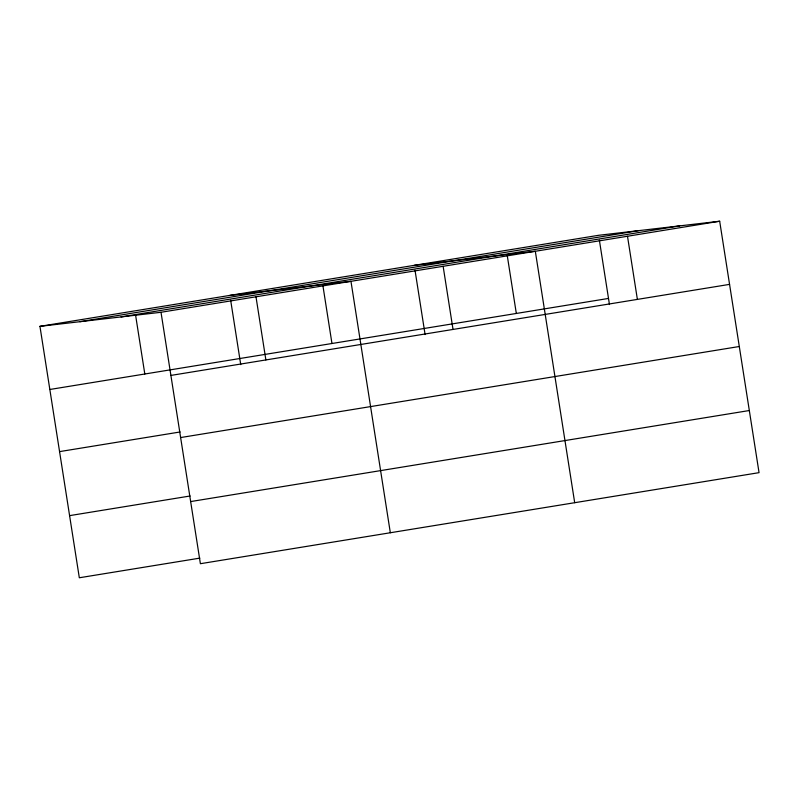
<?xml version="1.0" encoding="UTF-8"?>
<svg xmlns="http://www.w3.org/2000/svg" width="799" height="799" viewBox="0 0 799 799"><rect width="100%" height="100%" fill="white"/><g stroke="black" fill="none" stroke-linecap="round" stroke-linejoin="round"><path stroke-width="1.2" d="M39.95 326.342L598.611 235.296L719.679 221.233L759.05 472.658L200.389 563.704L161.008 312.279L39.95 326.342L79.321 577.767L199.87 558.121M79.9 321.697L638.561 230.651M121.058 316.923L679.729 225.867M161.008 312.279L719.679 221.233M49.838 389.483L608.498 298.436M170.896 375.42L729.567 284.374M59.565 451.615L180.115 431.969M180.634 437.552L739.295 346.506M69.593 515.635L190.132 495.989M190.651 501.572L749.322 410.526M414.252 265.338L535.32 251.276L574.691 502.701M229.892 295.39L350.961 281.318L390.331 532.743M627.495 236.254L637.382 299.395M599.37 240.149L609.457 304.529M507.195 255.181L516.324 313.458M443.135 266.297L453.023 329.438M415.011 270.202L425.098 334.571M322.836 285.223L331.965 343.51M255.99 296.799L265.877 359.94M230.661 300.244L240.739 364.624M135.49 314.506L144.809 374.002"/></g></svg>
